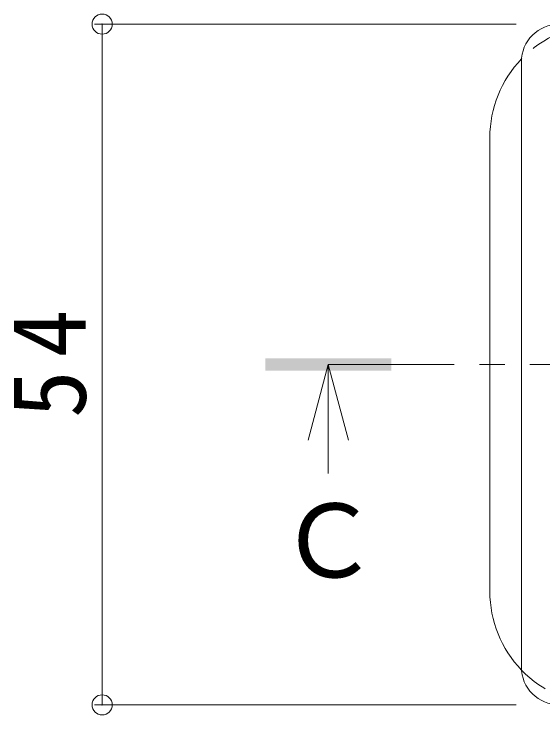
# Model space of a CAD drawing. Units: millimetres on the paper, enlarged 4 times, with parts at other scales. Extents: x -1079 to 1075, y -788 to 718.
# Drawn here: x 539.4 to 623.3, y -315.4 to -204.2 of the extents above; entities that cross this region are included whole.
import ezdxf
from ezdxf.enums import TextEntityAlignment as Align

# ---------------------------------------------------------------- set-up
doc = ezdxf.new("R2010")
doc.units = ezdxf.units.MM
doc.header["$LTSCALE"] = 4
doc.header["$PDMODE"] = 32
doc.header["$PDSIZE"] = 3.2
doc.linetypes.add('CHAIN1', pattern=[8, 5, -1, 1, -1])
doc.linetypes.add('DASHED1', pattern=[1.8, 1.2, -0.6])
for name, color, linetype, lineweight in [('D-4', 7, 'Continuous', 9), ('D-5', 7, 'Continuous', 9), ('D-7', 6, 'Continuous', 9)]:
    doc.layers.add(name, color=color, linetype=linetype, lineweight=lineweight)
doc.styles.add('ＭＳ ゴシック', font='')
doc.styles.get('ＭＳ ゴシック').set_extended_font_data('MS Gothic')

msp = doc.modelspace()

# ---------------------------------------------------------------- linework, layer by layer
at = {"layer": 'D-4'}
for p, q in [((552.179, -205.751), (619.083, -205.751)), ((553.379, -205.751), (553.379, -313.752)), ((552.179, -313.752), (619.083, -313.752))]:
    msp.add_line(p, q, dxfattribs=at)
for p in [(553.379, -205.751), (553.379, -313.752)]:
    msp.add_point(p, dxfattribs=at)
at = {"layer": 'D-5', "color": 4}
for q in [(586.067, -271.751), (589.267, -277.049), (592.467, -271.751)]:
    msp.add_line((589.267, -259.751), q, dxfattribs=at)
at = {"layer": 'D-5', "color": 4, "linetype": 'CHAIN1'}
msp.add_line((589.267, -259.751), (776.542, -259.751), dxfattribs=at)
at = {"layer": 'D-5', "color": 4}
msp.add_solid([(579.267, -260.751), (599.267, -260.751), (579.267, -258.751), (599.267, -258.751)], dxfattribs=at)
at = {"layer": 'D-7'}
for p, q in [((619.904, -307.751), (619.904, -211.751)), ((614.904, -295.752), (614.904, -223.751))]:
    msp.add_line(p, q, dxfattribs=at)
for centre, radius, start, end in [((625.904, -211.751), 6, 90, 180), ((632.904, -223.751), 18, 136.15188, 180), ((632.904, -295.752), 18, 180, 223.84822), ((625.904, -307.751), 6, 180, 270)]:
    msp.add_arc(centre, radius, start, end, dxfattribs=at)
at = {"layer": 'D-7', "linetype": 'DASHED1'}
for centre, start, end in [((632.904, -223.751), 90, 136.15188), ((632.904, -295.752), 223.84822, 270)]:
    msp.add_arc(centre, 18, start, end, dxfattribs=at)

# ---------------------------------------------------------------- texts
at = {"layer": 'D-4', "color": 2, "insert": (550.979, -268.252), "char_height": 11.73, "attachment_point": 7, "rotation": 90, "style": 'ＭＳ ゴシック'}
msp.add_mtext('\\T1.27;\\W0.95;54', dxfattribs=at)
at = {"layer": 'D-5', "color": 2, "style": 'ＭＳ ゴシック'}
msp.add_text('Ｃ', height=11.73, dxfattribs=at).set_placement((581.267, -297.049), align=Align.BOTTOM_LEFT)

doc.saveas('drawing.dxf')
